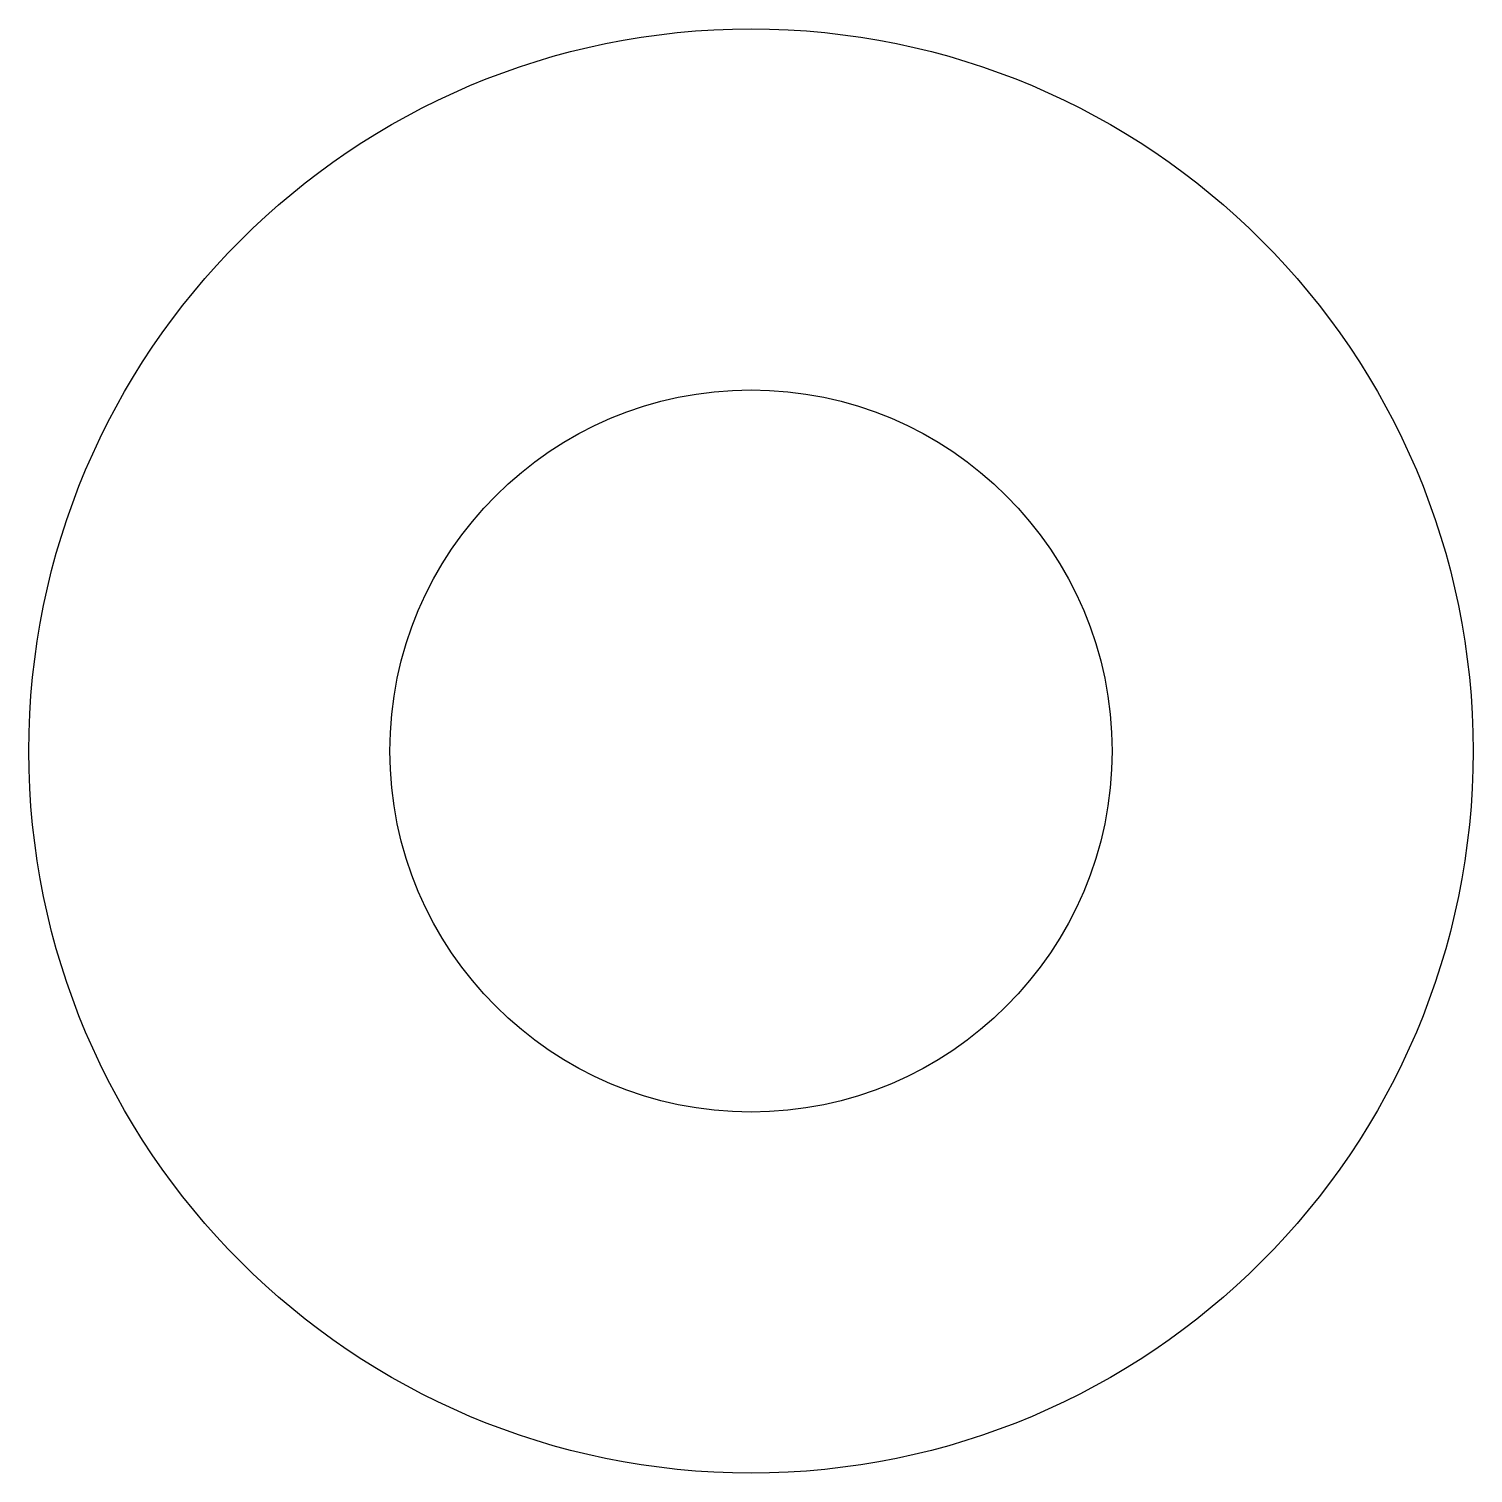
# Model space of a CAD drawing. Header units: millimetres. Extents: x -28 to -18, y 18 to 28.
import ezdxf

# ---------------------------------------------------------------- set-up
doc = ezdxf.new("R2010")
doc.units = ezdxf.units.MM

msp = doc.modelspace()

# ---------------------------------------------------------------- linework, layer by layer
at = {"color": 7, "linetype": 'Continuous', "lineweight": 25}
for radius in [5, 2.5]:
    msp.add_circle((-23, 23), radius, dxfattribs=at)

doc.saveas('drawing.dxf')
